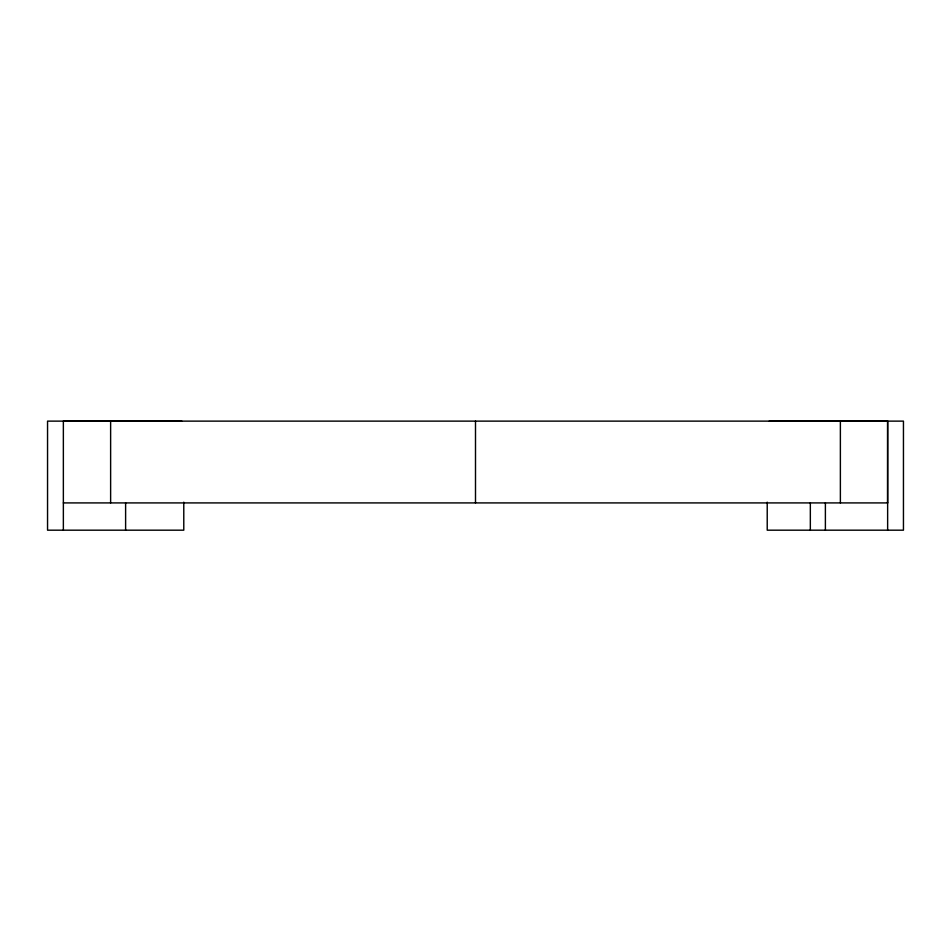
<?xml version="1.0" encoding="UTF-8"?>
<svg xmlns="http://www.w3.org/2000/svg" width="951" height="951" viewBox="0 0 951 951"><rect width="100%" height="100%" fill="white"/><g stroke="black" fill="none" stroke-linecap="round" stroke-linejoin="round"><path stroke-width="1.43" d="M887.592 502.913L887.616 421.127M810.335 421.127L812.451 420.817M796.308 421.127L800.397 420.817M784.254 421.127L790.043 420.817L769.204 421.127L875.372 420.817M92.449 421.127L100.628 420.817M82.333 420.817L63.36 421.127L63.36 530.183M75.628 420.817L181.796 421.127L160.957 420.817L166.746 421.127M63.36 502.913L887.64 502.913M868.667 420.817L887.64 421.127L887.64 530.183M850.372 420.817L858.551 421.127M150.603 420.817L154.692 421.127M138.549 420.817L140.665 421.127M840.375 421.127L840.375 502.913M825.385 502.913L825.385 530.183M810.335 502.913L810.335 530.183M767.219 502.176L767.219 530.183L903.45 530.183L903.45 421.127L47.55 421.127L47.55 530.183L183.781 530.183L183.781 502.176M475.5 421.127L475.5 502.913M125.615 502.913L125.615 530.183M110.625 421.127L110.625 502.913"/></g></svg>
